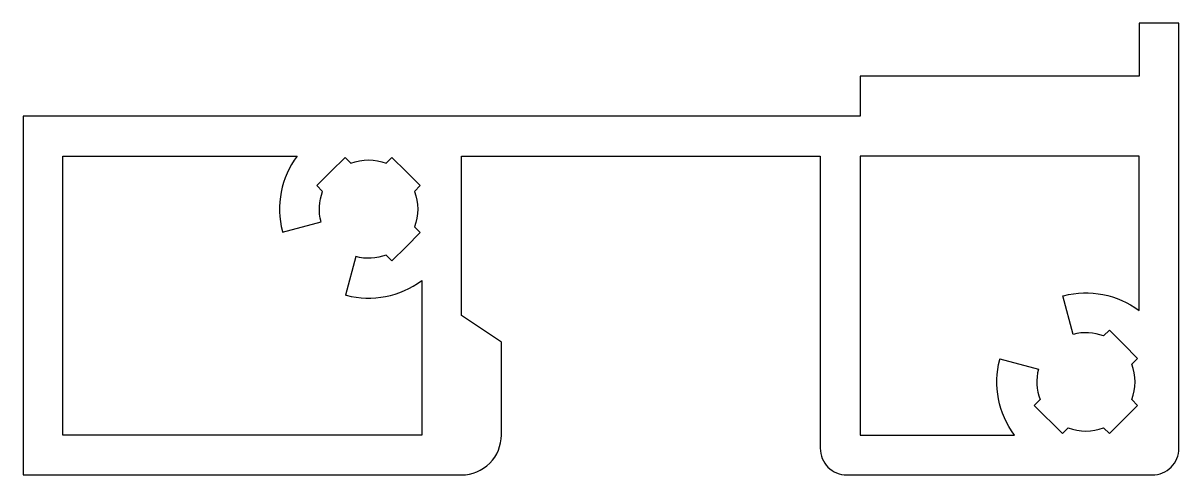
# Model space of a CAD drawing. Extents: x 376.2 to 419.7, y -58.7 to -41.7.
import ezdxf

# ---------------------------------------------------------------- set-up
doc = ezdxf.new("R2010")
doc.units = 0
doc.layers.add('ANA', color=220, linetype='CONTINUOUS')

msp = doc.modelspace()

# ---------------------------------------------------------------- linework, layer by layer
at = {"layer": 'ANA', "color": 0}
for points in [[(418.735, -58.66, 0.414214), (419.735, -57.66), (419.735, -41.66), (418.235, -41.66), (418.235, -43.66), (407.735, -43.66), (407.735, -45.16), (376.235, -45.16), (376.235, -58.66), (392.735, -58.66, 0.414214), (394.235, -57.16), (394.235, -53.66), (392.735, -52.66), (392.735, -46.66), (394.235, -46.66), (406.235, -46.66), (406.235, -57.66, 0.414214), (407.235, -58.66)], [(390.118, -46.715), (390.649, -47.245), (391.179, -47.776), (390.961, -47.994, -0.186093), (390.961, -49.325), (391.179, -49.543), (390.649, -50.074), (390.118, -50.604), (389.9, -50.386, -0.158758), (388.756, -50.446), (388.368, -51.895), (388.395, -51.903, 0.227017), (391.235, -51.347), (391.235, -57.16), (377.735, -57.16), (377.735, -46.66), (386.547, -46.66, 0.227017), (385.991, -49.499), (385.999, -49.527), (387.448, -49.138, -0.158758), (387.508, -47.994), (387.29, -47.776), (387.82, -47.245), (388.351, -46.715), (388.569, -46.933, -0.186093), (389.9, -46.933)], [(415.395, -51.916, -0.227017), (418.235, -52.472), (418.235, -46.66), (407.735, -46.66), (407.735, -57.16), (413.547, -57.16, -0.227017), (412.991, -54.32), (412.999, -54.293), (414.448, -54.681, 0.158758), (414.508, -55.825), (414.29, -56.043), (415.351, -57.104), (415.569, -56.886, 0.186093), (416.9, -56.886), (417.118, -57.104), (417.649, -56.574), (418.179, -56.043), (417.961, -55.825, 0.186093), (417.961, -54.494), (418.179, -54.276), (417.649, -53.745), (417.118, -53.215), (416.9, -53.433, 0.158758), (415.756, -53.373), (415.368, -51.924)]]:
    msp.add_lwpolyline(points, format="xyb", close=True, dxfattribs=at)

doc.saveas('drawing.dxf')
